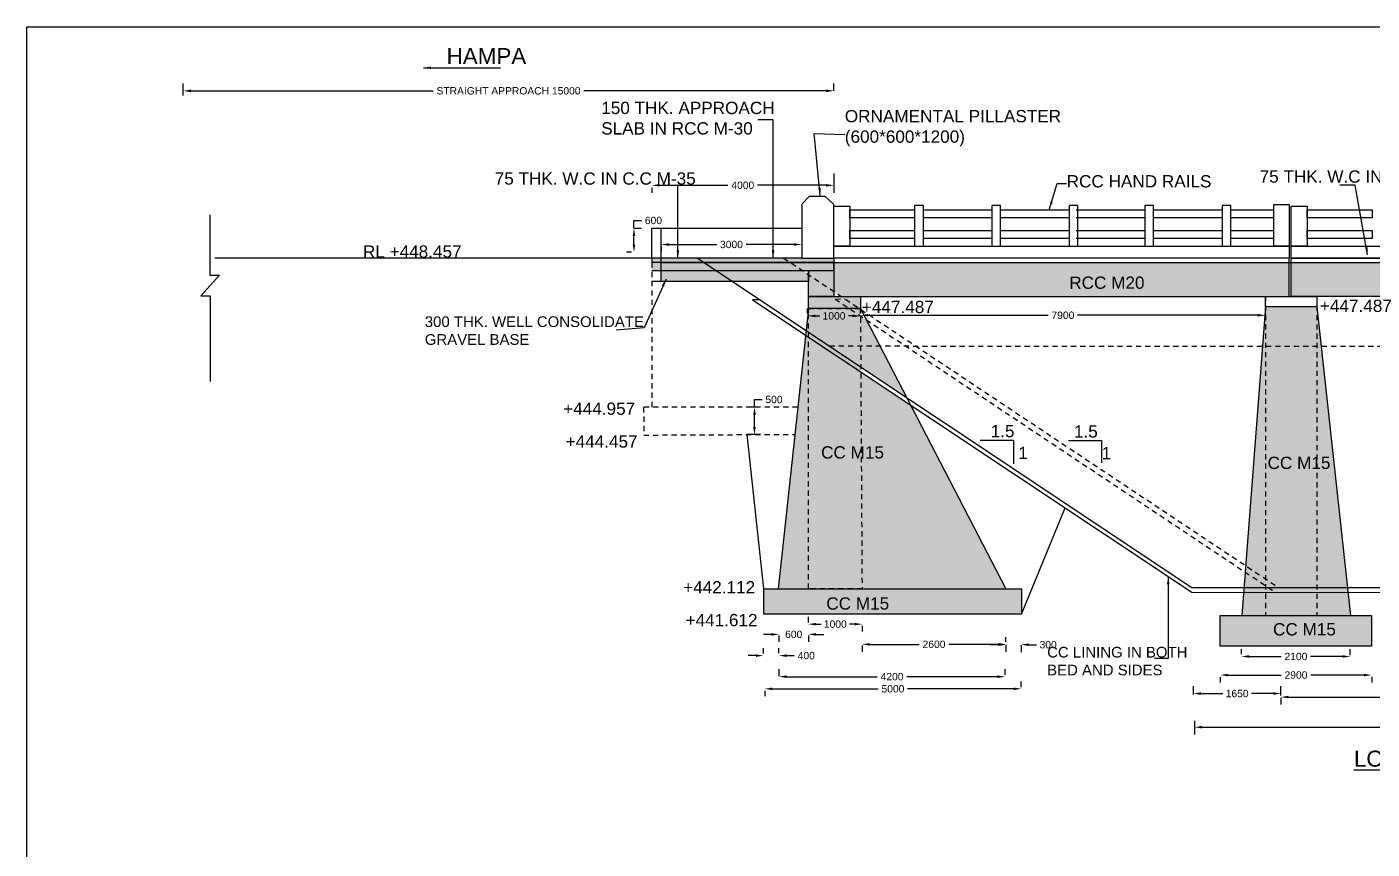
# Model space of a CAD drawing. Header units: inches. Extents: x 0 to 11487, y 0 to 10656.
# Drawn here: x 325.6 to 358.47, y 336.76 to 356.85 of the extents above; entities that cross this region are included whole.
import ezdxf

# ---------------------------------------------------------------- set-up
doc = ezdxf.new("R2010")
doc.units = ezdxf.units.IN
doc.header["$MEASUREMENT"] = 0
doc.linetypes.add('HIDDEN', pattern=[9.525, 6.35, -3.175])
for name, color, linetype in [('DIMENSION', 255, 'Continuous'), ('DRAWING', 7, 'Continuous'), ('HATCH', 7, 'Continuous'), ('TEXT', 255, 'Continuous')]:
    doc.layers.add(name, color=color, linetype=linetype)
doc.styles.get("Standard").update_dxf_attribs({"font": 'arial.ttf'})
doc.dimstyles.get("Standard").update_dxf_attribs({"dimtxt": 0.18, "dimasz": 0.1875, "dimexe": 0.18, "dimexo": 0.0625, "dimgap": 0.09, "dimtad": 0, "dimtih": 1, "dimtoh": 1, "dimdec": 4, "dimzin": 0, "dimdsep": 46, "dimtxsty": 'Standard', "dimcen": 0.09, "dimadec": 0, "dimazin": 0, "dimtfac": 1, "dimtdec": 4, "dimtofl": 0, "dimtmove": 0, "dimatfit": 3, "dimfxl": 1, "dimtolj": 1, "dimtzin": 0, "dimarcsym": 0})

# ---------------------------------------------------------------- blocks, each defined once
blk = doc.blocks.new('*D90')
at = {"layer": 'Defpoints', "color": 0, "ltscale": 0.02, "transparency": 16777216}
for p in [(329.417, 355.287), (329.417, 355.107), (345.314, 355.221)]:
    blk.add_point(p, dxfattribs=at)
at = {"layer": 'DIMENSION', "color": 0, "lineweight": -2, "ltscale": 0.02, "transparency": 16777216}
for p, q in [((329.417, 355.17), (329.417, 355.467)), ((345.314, 355.284), (345.314, 355.467)), ((329.605, 355.287), (335.526, 355.287)), ((345.126, 355.287), (339.204, 355.287))]:
    blk.add_line(p, q, dxfattribs=at)
at = {"layer": 'DIMENSION', "color": 0, "ltscale": 0.02, "transparency": 16777216}
for points in [[(329.605, 355.318), (329.605, 355.255), (329.417, 355.287)], [(345.126, 355.318), (345.126, 355.255), (345.314, 355.287)]]:
    blk.add_solid(points, dxfattribs=at)
at = {"layer": 'DIMENSION', "color": 0, "ltscale": 0.02, "transparency": 16777216, "insert": (337.365, 355.287), "char_height": 0.18, "attachment_point": 5}
blk.add_mtext('\\A1;STRAIGHT APPROACH 15000', dxfattribs=at)
blk = doc.blocks.new('*D92')
at = {"layer": 'Defpoints', "color": 0, "ltscale": 0.02, "transparency": 16777216}
for p in [(340.37, 351.931), (340.431, 351.931), (340.431, 351.344)]:
    blk.add_point(p, dxfattribs=at)
at = {"layer": 'DIMENSION', "color": 0, "lineweight": -2, "ltscale": 0.02, "transparency": 16777216}
for p, q in [((340.431, 351.931), (340.431, 352.119)), ((340.431, 352.119), (340.618, 352.119)), ((340.433, 351.931), (340.611, 351.931)), ((340.431, 351.531), (340.431, 351.744)), ((340.368, 351.344), (340.251, 351.344))]:
    blk.add_line(p, q, dxfattribs=at)
at = {"layer": 'DIMENSION', "color": 0, "ltscale": 0.02, "transparency": 16777216}
for points in [[(340.4, 351.744), (340.462, 351.744), (340.431, 351.931)], [(340.4, 351.531), (340.462, 351.531), (340.431, 351.344)]]:
    blk.add_solid(points, dxfattribs=at)
at = {"layer": 'DIMENSION', "color": 0, "ltscale": 0.02, "transparency": 16777216, "insert": (340.907, 352.119), "char_height": 0.18, "attachment_point": 5}
blk.add_mtext('\\A1;600', dxfattribs=at)
blk = doc.blocks.new('*D93')
at = {"layer": 'Defpoints', "color": 0, "ltscale": 0.02, "transparency": 16777216}
for p in [(344.673, 349.785), (345.966, 349.787), (345.966, 349.787)]:
    blk.add_point(p, dxfattribs=at)
at = {"layer": 'DIMENSION', "color": 0, "lineweight": -2, "ltscale": 0.02, "transparency": 16777216}
for p, q in [((344.673, 349.847), (344.673, 349.967)), ((344.861, 349.787), (344.97, 349.787)), ((345.778, 349.787), (345.67, 349.787)), ((345.966, 349.85), (345.966, 349.967))]:
    blk.add_line(p, q, dxfattribs=at)
at = {"layer": 'DIMENSION', "color": 0, "ltscale": 0.02, "transparency": 16777216}
for points in [[(344.861, 349.818), (344.861, 349.756), (344.673, 349.787)], [(345.778, 349.818), (345.778, 349.756), (345.966, 349.787)]]:
    blk.add_solid(points, dxfattribs=at)
at = {"layer": 'DIMENSION', "color": 0, "ltscale": 0.02, "transparency": 16777216, "insert": (345.32, 349.787), "char_height": 0.18, "attachment_point": 5}
blk.add_mtext('\\A1;1000', dxfattribs=at)
blk = doc.blocks.new('*D94')
at = {"layer": 'Defpoints', "color": 0, "ltscale": 0.02, "transparency": 16777216}
for p in [(345.966, 349.787), (355.863, 349.803), (355.863, 349.787)]:
    blk.add_point(p, dxfattribs=at)
at = {"layer": 'DIMENSION', "color": 0, "lineweight": -2, "ltscale": 0.02, "transparency": 16777216}
for p, q in [((345.966, 349.85), (345.966, 349.983)), ((346.153, 349.803), (350.557, 349.803)), ((355.675, 349.803), (351.272, 349.803)), ((355.863, 349.85), (355.863, 349.983))]:
    blk.add_line(p, q, dxfattribs=at)
at = {"layer": 'DIMENSION', "color": 0, "ltscale": 0.02, "transparency": 16777216}
for points in [[(346.153, 349.834), (346.153, 349.772), (345.966, 349.803)], [(355.675, 349.834), (355.675, 349.772), (355.863, 349.803)]]:
    blk.add_solid(points, dxfattribs=at)
at = {"layer": 'DIMENSION', "color": 0, "ltscale": 0.02, "transparency": 16777216, "insert": (350.914, 349.803), "char_height": 0.18, "attachment_point": 5}
blk.add_mtext('\\A1;7900', dxfattribs=at)
blk = doc.blocks.new('*D100')
at = {"layer": 'Defpoints', "color": 0, "ltscale": 0.02, "transparency": 16777216}
for p in [(343.377, 347.556), (343.587, 347.556), (343.588, 346.888)]:
    blk.add_point(p, dxfattribs=at)
at = {"layer": 'DIMENSION', "color": 0, "lineweight": -2, "ltscale": 0.02, "transparency": 16777216}
for p, q in [((343.525, 347.556), (343.197, 347.556)), ((343.377, 347.556), (343.377, 347.744)), ((343.377, 347.744), (343.564, 347.744)), ((343.377, 347.076), (343.377, 347.369)), ((343.526, 346.888), (343.197, 346.888))]:
    blk.add_line(p, q, dxfattribs=at)
at = {"layer": 'DIMENSION', "color": 0, "ltscale": 0.02, "transparency": 16777216}
for points in [[(343.345, 347.369), (343.408, 347.369), (343.377, 347.556)], [(343.345, 347.076), (343.408, 347.076), (343.377, 346.888)]]:
    blk.add_solid(points, dxfattribs=at)
at = {"layer": 'DIMENSION', "color": 0, "ltscale": 0.02, "transparency": 16777216, "insert": (343.853, 347.744), "char_height": 0.18, "attachment_point": 5}
blk.add_mtext('\\A1;500', dxfattribs=at)
blk = doc.blocks.new('*D101')
at = {"layer": 'Defpoints', "color": 0, "ltscale": 0.02, "transparency": 16777216}
for p in [(344.693, 342.23), (346.01, 342.277), (346.01, 342.254)]:
    blk.add_point(p, dxfattribs=at)
at = {"layer": 'DIMENSION', "color": 0, "lineweight": -2, "ltscale": 0.02, "transparency": 16777216}
for p, q in [((344.693, 342.293), (344.693, 342.434)), ((344.881, 342.254), (345.002, 342.254)), ((345.822, 342.254), (345.702, 342.254)), ((346.01, 342.214), (346.01, 342.074))]:
    blk.add_line(p, q, dxfattribs=at)
at = {"layer": 'DIMENSION', "color": 0, "ltscale": 0.02, "transparency": 16777216}
for points in [[(344.881, 342.285), (344.881, 342.222), (344.693, 342.254)], [(345.822, 342.285), (345.822, 342.222), (346.01, 342.254)]]:
    blk.add_solid(points, dxfattribs=at)
at = {"layer": 'DIMENSION', "color": 0, "ltscale": 0.02, "transparency": 16777216, "insert": (345.352, 342.254), "char_height": 0.18, "attachment_point": 5}
blk.add_mtext('\\A1;1000', dxfattribs=at)
blk = doc.blocks.new('*D102')
at = {"layer": 'Defpoints', "color": 0, "ltscale": 0.02, "transparency": 16777216}
for p in [(343.974, 342.035), (344.693, 342.043), (344.693, 342.004)]:
    blk.add_point(p, dxfattribs=at)
at = {"layer": 'DIMENSION', "color": 0, "lineweight": -2, "ltscale": 0.02, "transparency": 16777216}
for p, q in [((343.787, 342.004), (343.599, 342.004)), ((343.974, 341.973), (343.974, 341.824)), ((344.693, 341.98), (344.693, 341.824)), ((344.881, 342.004), (345.068, 342.004))]:
    blk.add_line(p, q, dxfattribs=at)
at = {"layer": 'DIMENSION', "color": 0, "ltscale": 0.02, "transparency": 16777216}
for points in [[(343.787, 342.035), (343.787, 341.973), (343.974, 342.004)], [(344.881, 342.035), (344.881, 341.973), (344.693, 342.004)]]:
    blk.add_solid(points, dxfattribs=at)
at = {"layer": 'DIMENSION', "color": 0, "ltscale": 0.02, "transparency": 16777216, "insert": (344.334, 342.004), "char_height": 0.18, "attachment_point": 5}
blk.add_mtext('\\A1;600', dxfattribs=at)
blk = doc.blocks.new('*D103')
at = {"layer": 'Defpoints', "color": 0, "ltscale": 0.02, "transparency": 16777216}
for p in [(346.006, 341.792), (349.522, 341.816), (349.522, 341.761)]:
    blk.add_point(p, dxfattribs=at)
at = {"layer": 'DIMENSION', "color": 0, "lineweight": -2, "ltscale": 0.02, "transparency": 16777216}
for p, q in [((346.006, 341.73), (346.006, 341.581)), ((346.194, 341.761), (347.404, 341.761)), ((349.334, 341.761), (348.124, 341.761)), ((349.522, 341.753), (349.522, 341.581))]:
    blk.add_line(p, q, dxfattribs=at)
at = {"layer": 'DIMENSION', "color": 0, "ltscale": 0.02, "transparency": 16777216}
for points in [[(346.194, 341.792), (346.194, 341.73), (346.006, 341.761)], [(349.334, 341.792), (349.334, 341.73), (349.522, 341.761)]]:
    blk.add_solid(points, dxfattribs=at)
at = {"layer": 'DIMENSION', "color": 0, "ltscale": 0.02, "transparency": 16777216, "insert": (347.764, 341.761), "char_height": 0.18, "attachment_point": 5}
blk.add_mtext('\\A1;2600', dxfattribs=at)
blk = doc.blocks.new('*D104')
at = {"layer": 'Defpoints', "color": 0, "ltscale": 0.02, "transparency": 16777216}
for p in [(349.522, 341.753), (349.89, 341.8), (349.89, 341.753)]:
    blk.add_point(p, dxfattribs=at)
at = {"layer": 'DIMENSION', "color": 0, "lineweight": -2, "ltscale": 0.02, "transparency": 16777216}
for p, q in [((349.522, 341.816), (349.522, 341.933)), ((349.334, 341.753), (349.147, 341.753)), ((349.89, 341.738), (349.89, 341.573)), ((350.077, 341.753), (350.265, 341.753))]:
    blk.add_line(p, q, dxfattribs=at)
at = {"layer": 'DIMENSION', "color": 0, "ltscale": 0.02, "transparency": 16777216}
for points in [[(349.334, 341.785), (349.334, 341.722), (349.522, 341.753)], [(350.077, 341.785), (350.077, 341.722), (349.89, 341.753)]]:
    blk.add_solid(points, dxfattribs=at)
at = {"layer": 'DIMENSION', "color": 0, "ltscale": 0.02, "transparency": 16777216, "insert": (350.553, 341.753), "char_height": 0.18, "attachment_point": 5}
blk.add_mtext('\\A1;300', dxfattribs=at)
blk = doc.blocks.new('*D105')
at = {"layer": 'Defpoints', "color": 0, "ltscale": 0.02, "transparency": 16777216}
for p in [(343.598, 341.478), (343.974, 341.485), (343.974, 341.485)]:
    blk.add_point(p, dxfattribs=at)
at = {"layer": 'DIMENSION', "color": 0, "lineweight": -2, "ltscale": 0.02, "transparency": 16777216}
for p, q in [((343.598, 341.541), (343.598, 341.665)), ((343.974, 341.547), (343.974, 341.665)), ((343.41, 341.485), (343.223, 341.485)), ((344.162, 341.485), (344.349, 341.485))]:
    blk.add_line(p, q, dxfattribs=at)
at = {"layer": 'DIMENSION', "color": 0, "ltscale": 0.02, "transparency": 16777216}
for points in [[(343.41, 341.516), (343.41, 341.453), (343.598, 341.485)], [(344.162, 341.516), (344.162, 341.453), (343.974, 341.485)]]:
    blk.add_solid(points, dxfattribs=at)
at = {"layer": 'DIMENSION', "color": 0, "ltscale": 0.02, "transparency": 16777216, "insert": (344.642, 341.485), "char_height": 0.18, "attachment_point": 5}
blk.add_mtext('\\A1;400', dxfattribs=at)
blk = doc.blocks.new('*D106')
at = {"layer": 'Defpoints', "color": 0, "ltscale": 0.02, "transparency": 16777216}
for p in [(343.977, 340.923), (349.502, 340.971), (349.502, 340.95)]:
    blk.add_point(p, dxfattribs=at)
at = {"layer": 'DIMENSION', "color": 0, "lineweight": -2, "ltscale": 0.02, "transparency": 16777216}
for p, q in [((343.977, 340.985), (343.977, 341.151)), ((344.164, 340.971), (346.377, 340.971)), ((349.314, 340.971), (347.101, 340.971)), ((349.502, 341.013), (349.502, 341.151))]:
    blk.add_line(p, q, dxfattribs=at)
at = {"layer": 'DIMENSION', "color": 0, "ltscale": 0.02, "transparency": 16777216}
for points in [[(344.164, 341.002), (344.164, 340.939), (343.977, 340.971)], [(349.314, 341.002), (349.314, 340.939), (349.502, 340.971)]]:
    blk.add_solid(points, dxfattribs=at)
at = {"layer": 'DIMENSION', "color": 0, "ltscale": 0.02, "transparency": 16777216, "insert": (346.739, 340.971), "char_height": 0.18, "attachment_point": 5}
blk.add_mtext('\\A1;4200', dxfattribs=at)
blk = doc.blocks.new('*D107')
at = {"layer": 'Defpoints', "color": 0, "ltscale": 0.02, "transparency": 16777216}
for p in [(343.626, 340.688), (349.894, 340.674), (349.894, 340.654)]:
    blk.add_point(p, dxfattribs=at)
at = {"layer": 'DIMENSION', "color": 0, "lineweight": -2, "ltscale": 0.02, "transparency": 16777216}
for p, q in [((343.626, 340.626), (343.626, 340.494)), ((343.814, 340.674), (346.402, 340.674)), ((349.707, 340.674), (347.119, 340.674)), ((349.894, 340.716), (349.894, 340.854))]:
    blk.add_line(p, q, dxfattribs=at)
at = {"layer": 'DIMENSION', "color": 0, "ltscale": 0.02, "transparency": 16777216}
for points in [[(343.814, 340.706), (343.814, 340.643), (343.626, 340.674)], [(349.707, 340.706), (349.707, 340.643), (349.894, 340.674)]]:
    blk.add_solid(points, dxfattribs=at)
at = {"layer": 'DIMENSION', "color": 0, "ltscale": 0.02, "transparency": 16777216, "insert": (346.76, 340.674), "char_height": 0.18, "attachment_point": 5}
blk.add_mtext('\\A1;5000', dxfattribs=at)
blk = doc.blocks.new('*D108')
at = {"layer": 'Defpoints', "color": 0, "ltscale": 0.02, "transparency": 16777216}
for p in [(355.279, 341.458), (357.936, 341.464), (357.936, 341.437)]:
    blk.add_point(p, dxfattribs=at)
at = {"layer": 'DIMENSION', "color": 0, "lineweight": -2, "ltscale": 0.02, "transparency": 16777216}
for p, q in [((355.279, 341.52), (355.279, 341.644)), ((357.936, 341.5), (357.936, 341.644)), ((355.467, 341.464), (356.248, 341.464)), ((357.748, 341.464), (356.968, 341.464))]:
    blk.add_line(p, q, dxfattribs=at)
at = {"layer": 'DIMENSION', "color": 0, "ltscale": 0.02, "transparency": 16777216}
for points in [[(355.467, 341.496), (355.467, 341.433), (355.279, 341.464)], [(357.748, 341.496), (357.748, 341.433), (357.936, 341.464)]]:
    blk.add_solid(points, dxfattribs=at)
at = {"layer": 'DIMENSION', "color": 0, "ltscale": 0.02, "transparency": 16777216, "insert": (356.608, 341.464), "char_height": 0.18, "attachment_point": 5}
blk.add_mtext('\\A1;2100', dxfattribs=at)
blk = doc.blocks.new('*D109')
at = {"layer": 'Defpoints', "color": 0, "ltscale": 0.02, "transparency": 16777216}
for p in [(354.759, 341.023), (358.459, 341.03), (358.459, 341.01)]:
    blk.add_point(p, dxfattribs=at)
at = {"layer": 'DIMENSION', "color": 0, "lineweight": -2, "ltscale": 0.02, "transparency": 16777216}
for p, q in [((354.759, 340.961), (354.759, 340.83)), ((354.947, 341.01), (356.249, 341.01)), ((358.271, 341.01), (356.969, 341.01)), ((358.459, 340.968), (358.459, 340.83))]:
    blk.add_line(p, q, dxfattribs=at)
at = {"layer": 'DIMENSION', "color": 0, "ltscale": 0.02, "transparency": 16777216}
for points in [[(354.947, 341.041), (354.947, 340.979), (354.759, 341.01)], [(358.271, 341.041), (358.271, 340.979), (358.459, 341.01)]]:
    blk.add_solid(points, dxfattribs=at)
at = {"layer": 'DIMENSION', "color": 0, "ltscale": 0.02, "transparency": 16777216, "insert": (356.609, 341.01), "char_height": 0.18, "attachment_point": 5}
blk.add_mtext('\\A1;2900', dxfattribs=at)
blk = doc.blocks.new('*D110')
at = {"layer": 'Defpoints', "color": 0, "ltscale": 0.02, "transparency": 16777216}
for p in [(354.101, 340.475), (356.241, 340.558), (356.241, 340.452)]:
    blk.add_point(p, dxfattribs=at)
at = {"layer": 'DIMENSION', "color": 0, "lineweight": -2, "ltscale": 0.02, "transparency": 16777216}
for p, q in [((354.101, 340.537), (354.101, 340.738)), ((356.241, 340.514), (356.241, 340.738)), ((354.288, 340.558), (354.821, 340.558)), ((356.053, 340.558), (355.521, 340.558))]:
    blk.add_line(p, q, dxfattribs=at)
at = {"layer": 'DIMENSION', "color": 0, "ltscale": 0.02, "transparency": 16777216}
for points in [[(354.288, 340.59), (354.288, 340.527), (354.101, 340.558)], [(356.053, 340.59), (356.053, 340.527), (356.241, 340.558)]]:
    blk.add_solid(points, dxfattribs=at)
at = {"layer": 'DIMENSION', "color": 0, "ltscale": 0.02, "transparency": 16777216, "insert": (355.171, 340.558), "char_height": 0.18, "attachment_point": 5}
blk.add_mtext('\\A1;1650', dxfattribs=at)
blk = doc.blocks.new('*D117')
at = {"layer": 'Defpoints', "color": 0, "ltscale": 0.02, "transparency": 16777216}
for p in [(356.241, 340.514), (368.281, 340.472), (368.281, 340.459)]:
    blk.add_point(p, dxfattribs=at)
at = {"layer": 'DIMENSION', "color": 0, "lineweight": -2, "ltscale": 0.02, "transparency": 16777216}
for p, q in [((368.281, 340.521), (368.281, 340.652)), ((356.241, 340.452), (356.241, 340.292)), ((356.428, 340.472), (361.166, 340.472)), ((368.093, 340.472), (363.356, 340.472))]:
    blk.add_line(p, q, dxfattribs=at)
at = {"layer": 'DIMENSION', "color": 0, "ltscale": 0.02, "transparency": 16777216}
for points in [[(356.428, 340.504), (356.428, 340.441), (356.241, 340.472)], [(368.093, 340.504), (368.093, 340.441), (368.281, 340.472)]]:
    blk.add_solid(points, dxfattribs=at)
at = {"layer": 'DIMENSION', "color": 0, "ltscale": 0.02, "transparency": 16777216, "insert": (362.261, 340.472), "char_height": 0.18, "attachment_point": 5}
blk.add_mtext('\\A1;BED WIDTH 9500', dxfattribs=at)
blk = doc.blocks.new('*D118')
at = {"layer": 'Defpoints', "color": 0, "ltscale": 0.02, "transparency": 16777216}
for p in [(354.128, 339.954), (370.38, 339.974), (370.38, 339.736)]:
    blk.add_point(p, dxfattribs=at)
at = {"layer": 'DIMENSION', "color": 0, "lineweight": -2, "ltscale": 0.02, "transparency": 16777216}
for p, q in [((354.128, 339.891), (354.128, 339.556)), ((354.315, 339.736), (360.37, 339.736)), ((370.193, 339.736), (364.137, 339.736)), ((370.38, 339.911), (370.38, 339.556))]:
    blk.add_line(p, q, dxfattribs=at)
at = {"layer": 'DIMENSION', "color": 0, "ltscale": 0.02, "transparency": 16777216}
for points in [[(354.315, 339.767), (354.315, 339.705), (354.128, 339.736)], [(370.193, 339.767), (370.193, 339.705), (370.38, 339.736)]]:
    blk.add_solid(points, dxfattribs=at)
at = {"layer": 'DIMENSION', "color": 0, "ltscale": 0.02, "transparency": 16777216, "insert": (362.254, 339.736), "char_height": 0.18, "attachment_point": 5}
blk.add_mtext('\\A1;EXTENDED BED WIDTH 12800', dxfattribs=at)
blk = doc.blocks.new('*D125')
at = {"layer": 'Defpoints', "color": 0, "ltscale": 0.02, "transparency": 16777216}
for p in [(345.314, 353.328), (340.868, 352.984), (345.314, 352.979)]:
    blk.add_point(p, dxfattribs=at)
at = {"layer": 'DIMENSION', "color": 0, "lineweight": -2, "ltscale": 0.02, "transparency": 16777216}
for p, q in [((345.314, 353.265), (345.314, 352.799)), ((340.868, 352.921), (340.868, 352.799)), ((341.055, 352.979), (342.729, 352.979)), ((345.126, 352.979), (343.453, 352.979))]:
    blk.add_line(p, q, dxfattribs=at)
at = {"layer": 'DIMENSION', "color": 0, "ltscale": 0.02, "transparency": 16777216}
for points in [[(341.055, 353.01), (341.055, 352.947), (340.868, 352.979)], [(345.126, 353.01), (345.126, 352.947), (345.314, 352.979)]]:
    blk.add_solid(points, dxfattribs=at)
at = {"layer": 'DIMENSION', "color": 0, "ltscale": 0.02, "transparency": 16777216, "insert": (343.091, 352.979), "char_height": 0.18, "attachment_point": 5}
blk.add_mtext('\\A1;4000', dxfattribs=at)
blk = doc.blocks.new('*D127')
at = {"layer": 'Defpoints', "color": 0, "ltscale": 0.02, "transparency": 16777216}
for p in [(341.097, 351.541), (344.532, 351.541), (344.532, 351.532)]:
    blk.add_point(p, dxfattribs=at)
at = {"layer": 'DIMENSION', "color": 0, "lineweight": -2, "ltscale": 0.02, "transparency": 16777216}
for p, q in [((341.097, 351.478), (341.097, 351.352)), ((341.284, 351.532), (342.456, 351.532)), ((344.344, 351.532), (343.173, 351.532)), ((344.532, 351.478), (344.532, 351.352))]:
    blk.add_line(p, q, dxfattribs=at)
at = {"layer": 'DIMENSION', "color": 0, "ltscale": 0.02, "transparency": 16777216}
for points in [[(341.284, 351.563), (341.284, 351.501), (341.097, 351.532)], [(344.344, 351.563), (344.344, 351.501), (344.532, 351.532)]]:
    blk.add_solid(points, dxfattribs=at)
at = {"layer": 'DIMENSION', "color": 0, "ltscale": 0.02, "transparency": 16777216, "insert": (342.814, 351.532), "char_height": 0.18, "attachment_point": 5}
blk.add_mtext('\\A1;3000', dxfattribs=at)

msp = doc.modelspace()

# ---------------------------------------------------------------- hatches: boundary and pattern name
at = {"layer": 'HATCH', "ltscale": 0.02}
h = msp.add_hatch(dxfattribs=at)
h.set_pattern_fill('AR-CONC', color=256, scale=0.05, style=0)
h.set_pattern_definition([(50, (0, 0), (0.35863009, -0.03137607), [0.0375, -0.4125]), (355, (0, 0), (-0.06937567, 0.37609607), [0.03, -0.33]), (100.4514, (0.0299, -0.0026), (0.2892547, 0.34471977), [0.0318701, -0.35057106]), (46.1842, (0, 0.1), (0.53362052, -0.0827595), [0.05625, -0.61875]), (96.6356, (0.04447, 0.0931), (0.46733135, 0.48705894), [0.04780514, -0.5258565]), (351.1842, (0, 0.1), (0.467331, 0.4870593), [0.045, -0.495]), (21, (0.05, 0.075), (0.29845353, -0.20130945), [0.0375, -0.4125]), (326, (0.05, 0.075), (0.12165767, 0.36257502), [0.03, -0.33]), (71.4514, (0.07487, 0.05822), (0.42011131, 0.16126525), [0.0318701, -0.35057106]), (37.5, (0, 0), (0.006079928, 0.166446927), [0, -0.326, 0, -0.335, 0, -0.33125]), (7.5, (0, 0), (0.13153477, 0.197205856), [0, -0.191, 0, -0.3185, 0, -0.12625]), (327.5, (-0.1115, 0), (0.266911218, -0.011277436), [0, -0.125, 0, -0.39, 0, -0.5175]), (317.5, (-0.1615, 0), (0.29159308, 0.05005249), [0, -0.1625, 0, -0.259, 0, -0.3675])])
h.paths.add_polyline_path([(344.25411, 351.09187), (342.1471, 351.09187), (342.44554, 350.89308), (344.55266, 350.89308)])
h.paths.add_polyline_path([(344.08897, 351.20183), (341.98202, 351.20183), (342.1471, 351.09187), (344.25411, 351.09187)])
h.paths.add_polyline_path([(345.31379, 351.20183), (344.53193, 351.20183), (344.08897, 351.20183), (344.25411, 351.09187), (345.31379, 351.09187)])
h.paths.add_polyline_path([(345.31379, 351.09187), (344.25411, 351.09187), (344.55266, 350.89308), (344.69342, 350.89308), (345.31379, 350.89308)])
h.paths.add_polyline_path([(342.1471, 351.09187), (340.86861, 351.09187), (340.86861, 350.89308), (342.44554, 350.89308)])
h.paths.add_polyline_path([(341.98202, 351.20183), (340.86788, 351.20183), (340.86788, 351.09187), (342.1471, 351.09187)])
h.paths.add_polyline_path([(344.69342, 350.79935), (344.69342, 350.26502), (345.31501, 350.26502), (345.31501, 350.38546)])
h.paths.add_polyline_path([(345.31501, 350.89308), (344.69342, 350.89308), (344.69342, 350.79935), (345.31501, 350.38546)])
h.paths.add_polyline_path([(345.34896, 350.19799), (345.58702, 350.20433), (345.49994, 350.26232), (344.69342, 350.26232), (344.69342, 349.97218), (345.68809, 349.97218)])
h.paths.add_polyline_path([(345.58702, 350.20433), (345.34896, 350.19799), (345.68809, 349.97218), (345.93568, 349.97218)])
h.paths.add_polyline_path([(345.96476, 350.26232), (345.49994, 350.26232), (345.93568, 349.97218), (345.96476, 349.97218)])
h.paths.add_polyline_path([(356.44678, 351.09187), (345.31501, 351.09187), (345.31501, 350.38546), (345.49588, 350.26502), (356.44678, 350.26502)])
h.paths.add_polyline_path([(362.18821, 351.09187), (356.49013, 351.09187), (356.49013, 350.26502), (357.11912, 350.26502), (357.11912, 350.26232), (362.18809, 350.26232)])
h.paths.add_polyline_path([(357.11912, 350.00923), (355.86281, 350.00923), (355.86281, 343.36206), (356.17639, 343.15326), (357.11912, 343.15312)])
h.paths.add_polyline_path([(355.86281, 350.00923), (355.38072, 343.68307), (355.86281, 343.36206)])
h.paths.add_polyline_path([(357.11912, 350.00923), (357.11912, 343.15312), (357.86471, 343.15301)])
h.paths.add_polyline_path([(355.36876, 343.52617), (355.34035, 343.15339), (355.86281, 343.15331), (355.86281, 343.1972)])
h.paths.add_polyline_path([(355.38072, 343.68307), (355.36876, 343.52617), (355.86281, 343.1972), (355.86281, 343.36206)])
h.paths.add_polyline_path([(355.86281, 343.36206), (355.86281, 343.1972), (355.92874, 343.1533), (356.17639, 343.15326)], flags=17)
h.paths.add_polyline_path([(355.86281, 343.15331), (355.34035, 343.15339), (355.33114, 343.03247), (355.86281, 343.03239)])
h.paths.add_polyline_path([(355.92874, 343.1533), (355.86281, 343.15331), (355.86281, 343.03239), (356.11038, 343.03235)])
h.paths.add_polyline_path([(357.11912, 343.15312), (355.92874, 343.1533), (356.11038, 343.03235), (357.11912, 343.0322)])
h.paths.add_polyline_path([(357.86471, 343.15301), (357.11912, 343.15312), (357.11912, 343.0322), (357.87786, 343.03209)])
h.paths.add_polyline_path([(355.86281, 343.03239), (355.33114, 343.03247), (355.28807, 342.46736), (355.86281, 342.46736)])
h.paths.add_polyline_path([(357.11912, 343.0322), (355.86281, 343.03239), (355.86281, 342.46736), (357.11912, 342.46736)])
h.paths.add_polyline_path([(357.87786, 343.03209), (357.11912, 343.0322), (357.11912, 342.46736), (357.93927, 342.46736)])
h.paths.add_polyline_path([(349.90511, 343.12157), (343.60127, 343.12157), (343.60127, 342.50111), (349.90511, 342.50111)])
h.paths.add_polyline_path([(358.45852, 342.46736), (354.75941, 342.46736), (354.75941, 341.72033), (358.45852, 341.72033)])
h.paths.add_polyline_path([(344.69342, 349.27483), (344.62355, 349.32137), (343.95795, 343.12157), (344.69342, 343.12157)])
h.paths.add_polyline_path([(347.18847, 347.61287), (345.97383, 348.42195), (346.00483, 343.12157), (349.518, 343.12157)])
h.paths.add_polyline_path([(345.97383, 348.42195), (344.69342, 349.27483), (344.69342, 343.12157), (346.00483, 343.12157)])
h.paths.add_polyline_path([(344.69342, 349.39576), (344.69342, 349.27483), (345.97383, 348.42195), (345.97312, 348.54335)])
h.paths.add_polyline_path([(346.11073, 349.69075), (345.96584, 349.78723), (345.97312, 348.54335), (347.09264, 347.79764)])
h.paths.add_polyline_path([(345.96584, 349.78723), (345.68809, 349.97218), (344.69342, 349.97218), (344.69342, 349.39576), (345.97312, 348.54335)])
h.paths.add_polyline_path([(344.69342, 349.97218), (344.63567, 349.43423), (344.69342, 349.39576)])
h.paths.add_polyline_path([(345.96488, 349.95274), (345.93568, 349.97218), (345.68809, 349.97218), (345.96584, 349.78723)], flags=17)
h.paths.add_polyline_path([(355.83943, 346.42037), (357.48881, 346.42172), (357.48919, 345.96128), (355.83981, 345.95993)], flags=9)
h.paths.add_polyline_path([(345.0568, 342.98416), (346.70618, 342.98551), (346.70656, 342.52507), (345.05718, 342.52372)], flags=24)
h.paths.add_polyline_path([(355.97248, 342.353), (357.62187, 342.35435), (357.62225, 341.89391), (355.97286, 341.89256)], flags=24)
h.paths.add_polyline_path([(344.92842, 346.67644), (346.5778, 346.67779), (346.57818, 346.21735), (344.9288, 346.216)], flags=9)
h = msp.add_hatch(dxfattribs=at)
h.set_pattern_fill('AR-SAND', color=256, scale=0.02, style=0)
h.set_pattern_definition([(37.5, (0, 0), (-0.0012598672, 0.0385364754), [0, -0.0304, 0, -0.034, 0, -0.0325]), (7.5, (0, 0), (0.035395534, 0.0564429213), [0, -0.0164, 0, -0.0274, 0, -0.0105]), (327.5, (-0.0246, 0), (0.0622828372, 0.000113181), [0, -0.01, 0, -0.036, 0, -0.047]), (317.5, (-0.0246, 0), (0.060122532, 0.0175535113), [0, -0.005, 0, -0.0236, 0, -0.027])])
h.paths.add_polyline_path([(342.44554, 350.89308), (341.09691, 350.89308), (341.09691, 350.63078), (342.83933, 350.63078)])
h.paths.add_polyline_path([(344.69342, 350.79935), (344.55266, 350.89308), (342.44554, 350.89308), (342.83933, 350.63078), (344.69342, 350.63078)])

# ---------------------------------------------------------------- linework, layer by layer
at = {"layer": 'DRAWING', "ltscale": 0.02}
for p, q in [((347.50316, 352.38219), (349.17923, 352.38219)), ((349.17923, 352.18254), (347.50316, 352.18254)), ((349.17923, 352.38219), (349.17923, 352.18254)), ((349.39169, 352.38219), (351.06776, 352.38219)), ((351.06776, 352.18254), (349.39169, 352.18254)), ((351.06776, 352.38219), (351.06776, 352.18254)), ((351.24055, 352.38219), (352.91662, 352.38219)), ((352.91662, 352.18254), (351.24055, 352.18254)), ((352.91662, 352.38219), (352.91662, 352.18254)), ((353.12597, 352.38219), (354.80204, 352.38219)), ((354.80204, 352.18254), (353.12597, 352.18254)), ((354.80204, 352.38219), (354.80204, 352.18254)), ((355.01451, 352.38219), (356.07166, 352.38219)), ((356.07166, 352.18254), (355.01451, 352.18254)), ((347.50316, 351.87742), (349.17923, 351.87742)), ((349.17923, 351.87742), (349.17923, 351.67777)), ((349.39169, 351.87742), (351.06776, 351.87742)), ((351.06776, 351.87742), (351.06776, 351.67777)), ((351.24055, 351.87742), (352.91662, 351.87742)), ((352.91662, 351.87742), (352.91662, 351.67777)), ((353.12597, 351.87742), (354.80204, 351.87742)), ((354.80204, 351.87742), (354.80204, 351.67777)), ((355.01451, 351.87742), (356.07166, 351.87742)), ((349.17923, 351.67777), (347.50316, 351.67777)), ((351.06776, 351.67777), (349.39169, 351.67777)), ((352.91662, 351.67777), (351.24055, 351.67777)), ((354.80204, 351.67777), (353.12597, 351.67777)), ((356.07166, 351.67777), (355.01451, 351.67777)), ((356.49013, 351.20183), (362.18809, 351.20183)), ((356.49013, 350.26232), (356.49013, 351.20183)), ((362.18809, 350.26232), (356.49013, 350.26232))]:
    msp.add_line(p, q, dxfattribs=at)
for points in [[(344.71245, 352.70556), (344.53193, 352.51759)], [(344.53193, 352.51759), (344.53193, 351.20183), (345.31379, 351.20183), (345.31379, 352.51015)], [(345.10633, 352.70556), (344.71245, 352.70556)], [(345.10633, 352.70556), (345.31379, 352.51015)], [(330.06695, 352.2536), (330.06695, 350.77913), (330.30618, 350.77913), (329.85003, 350.27489), (330.07774, 350.27489), (330.07774, 348.18555)], [(341.09691, 350.63078), (341.09691, 351.93129)], [(340.86788, 351.20183), (330.19179, 351.20183)], [(340.86788, 351.20183), (340.86788, 351.09187)], [(341.09691, 350.89308), (345.31379, 350.89308), (345.31379, 351.09187), (340.86788, 351.09187)], [(341.09691, 351.09187), (383.15531, 351.09187)], [(341.98202, 351.20183), (354.06465, 343.15358), (362.18703, 343.15237)], [(345.31379, 351.20183), (345.31379, 351.09187)], [(340.86792, 350.89308), (344.69342, 350.89308), (344.69342, 350.63078), (340.86798, 350.63078)], [(343.32972, 350.1832), (354.06463, 343.03266), (362.18702, 343.03145)], [(343.51127, 350.1832), (343.32972, 350.1832)], [(344.69342, 349.97218), (343.95795, 343.12157)], [(345.96476, 349.97218), (349.518, 343.12157)], [(355.86281, 350.00923), (355.28807, 342.46736)], [(357.11912, 350.00923), (357.93927, 342.46736)], [(343.60127, 343.12157), (343.19656, 346.88814)], [(348.89147, 346.74935), (349.70978, 346.74935), (349.70978, 346.17105)], [(351.05046, 346.74236), (351.85508, 346.74236), (351.85508, 346.19372)], [(349.90511, 342.50111), (350.96584, 345.09676)]]:
    msp.add_lwpolyline(points, dxfattribs=at)
for points in [[(345.70745, 351.49097), (345.31379, 351.49097), (345.31379, 352.47269), (345.70745, 352.47269)], [(347.29069, 351.49097), (347.50316, 351.49097), (347.50316, 352.48488), (347.29069, 352.48488)], [(349.17923, 351.49097), (349.39169, 351.49097), (349.39169, 352.48488), (349.17923, 352.48488)], [(351.06776, 351.49097), (351.28023, 351.49097), (351.28023, 352.48488), (351.06776, 352.48488)], [(352.91662, 351.49097), (353.12909, 351.49097), (353.12909, 352.48488), (352.91662, 352.48488)], [(354.80204, 351.49097), (355.01451, 351.49097), (355.01451, 352.48488), (354.80204, 352.48488)], [(356.07166, 352.51343), (356.44678, 352.51343), (356.44678, 351.49097), (356.07166, 351.49097)], [(356.88379, 351.49097), (356.49013, 351.49097), (356.49013, 352.47269), (356.88379, 352.47269)], [(345.70745, 352.38219), (347.29069, 352.38219), (347.29069, 352.18254), (345.70745, 352.18254)], [(356.88379, 352.38219), (358.46704, 352.38219), (358.46704, 352.18254), (356.88379, 352.18254)], [(344.53193, 351.20183), (340.86788, 351.20183), (340.86788, 351.93129), (344.53193, 351.93129)], [(345.70745, 351.87742), (347.29069, 351.87742), (347.29069, 351.67777), (345.70745, 351.67777)], [(356.88379, 351.87742), (358.46704, 351.87742), (358.46704, 351.67777), (356.88379, 351.67777)], [(345.31379, 351.49097), (356.44678, 351.49097), (356.44678, 351.20183), (345.31379, 351.20183)], [(356.49013, 351.49097), (367.87321, 351.49097), (367.87321, 351.20183), (356.49013, 351.20183)], [(345.31501, 350.26502), (356.44678, 350.26502), (356.44678, 351.20183), (345.31501, 351.20183)], [(344.69342, 350.89308), (345.31501, 350.89308), (345.31501, 350.26502), (344.69342, 350.26502)], [(344.69342, 350.26232), (345.96476, 350.26232), (345.96476, 349.97218), (344.69342, 349.97218)], [(355.86281, 350.26502), (357.11912, 350.26502), (357.11912, 350.00923), (355.86281, 350.00923)], [(343.60127, 343.12157), (349.90511, 343.12157), (349.90511, 342.50111), (343.60127, 342.50111)], [(354.75941, 342.46736), (358.45852, 342.46736), (358.45852, 341.72033), (354.75941, 341.72033)]]:
    msp.add_lwpolyline(points, close=True, dxfattribs=at)
at = {"layer": 'DRAWING', "linetype": 'HIDDEN', "ltscale": 0.02}
for points in [[(340.86788, 351.09187), (340.86861, 347.55407)], [(344.08897, 351.20183), (356.17639, 343.15326)], [(345.34896, 350.19799), (345.58702, 350.20433)], [(345.34896, 350.19799), (356.1165, 343.02827)], [(355.86281, 350.26502), (355.86281, 342.46736)], [(357.11912, 350.26232), (357.11912, 342.46736)], [(345.20908, 349.05228), (379.15467, 349.04543)], [(344.43413, 347.55699), (340.66708, 347.55391), (340.67045, 346.8753), (344.36269, 346.89154)]]:
    msp.add_lwpolyline(points, dxfattribs=at)
msp.add_lwpolyline([(344.69342, 349.97218), (345.96476, 349.97218), (346.00483, 343.12157), (344.69342, 343.12157)], close=True, dxfattribs=at)
at = {"layer": 'TEXT', "ltscale": 0.02}
msp.add_lwpolyline([(325.59584, 356.84996), (431.69822, 356.84996), (431.69822, 282.48208), (325.59584, 282.48208)], close=True, dxfattribs=at)

# ---------------------------------------------------------------- texts
at = {"layer": 'TEXT'}
for s, height, p in [('+444.957', 0.3, (338.70142, 347.37056)), ('+444.457', 0.3, (338.76072, 346.56902)), ('1.5', 0.3, (349.14919, 346.82161)), ('1.5', 0.3, (351.18348, 346.81462)), ('1', 0.3, (349.82319, 346.28851)), ('1', 0.3, (351.85749, 346.28152)), ('+442.112', 0.3, (341.63259, 343.00548)), ('+441.612', 0.3, (341.69189, 342.20394)), ('%%ULONGITUDINAL SECTION AT "A-A"', 0.3919674, (358.0251, 338.77194))]:
    msp.add_text(s, height=height, dxfattribs=at).set_placement(p)
at = {"layer": 'TEXT', "attachment_point": 1}
for s, insert, char_height, width in [('HAMPA', (335.85231, 356.33256), 0.391967, 6.220623), ('150 THK. APPROACH SLAB IN RCC M-30', (339.63093, 355.02001), 0.3, 5.0288973), ('ORNAMENTAL PILLASTER\\P(600*600*1200)', (345.58372, 354.81921), 0.3, 6.220623), ('75 THK. W.C IN C.C M-35', (337.02789, 353.29427), 0.3, 5.0288973), ('RCC HAND RAILS ', (351.00482, 353.22722), 0.3, 6.220623), ('75 THK. W.C IN C.C M-30', (355.72073, 353.34321), 0.3, 6.220623), ('300 THK. WELL CONSOLIDATE GRAVEL BASE', (335.31967, 349.77716), 0.2613116, 5.4843989), ('CC LINING IN BOTH BED AND SIDES', (350.52848, 341.69997), 0.2613116, 3.4274111)]:
    msp.add_mtext(s, dxfattribs=dict(at, insert=insert, char_height=char_height, width=width))
at = {"layer": 'TEXT', "char_height": 0.3, "attachment_point": 1, "rotation": 0.04695}
for s, insert, width in [(' RL +448.457', (333.69096, 351.50818), 3.6049918), (' RCC M20', (350.9515, 350.74856), 3.271128), (' +447.487', (345.88368, 350.15493), 3.6049918), (' +447.487', (357.07669, 350.18301), 3.6049918), ('CC M15', (345.00348, 346.6015), 1.5232592), ('CC M15', (355.91449, 346.34543), 1.5232592), ('CC M15', (345.13186, 342.90922), 1.5232592), ('CC M15', (356.04755, 342.27806), 1.5232592)]:
    msp.add_mtext(s, dxfattribs=dict(at, insert=insert, width=width))

# ---------------------------------------------------------------- dimensions: what is measured, and where the dimension line sits
at = {"layer": 'DIMENSION', "ltscale": 0.02}
for base, p1, p2, text, picture, middle in [((329.41708, 355.28669), (345.31379, 355.22127), (329.41708, 355.10727), 'STRAIGHT APPROACH 15000', '*D90', (337.36544, 355.28669)), ((345.31379, 352.9786), (340.86788, 352.98383), (345.31379, 353.32779), '4000', '*D125', (343.09084, 352.9786)), ((344.53193, 351.53176), (341.09691, 351.541), (344.53193, 351.541), '3000', '*D127', (342.81442, 351.53176)), ((345.96584, 349.78723), (344.67332, 349.78491), (345.96584, 349.78723), '1000', '*D93', (345.31958, 349.78723)), ((355.86281, 349.80279), (345.96584, 349.78723), (355.86281, 349.78723), '7900', '*D94', (350.91433, 349.80279)), ((346.00977, 342.25363), (344.69342, 342.23023), (346.00977, 342.27698), '1000', '*D101', (345.3516, 342.25363)), ((344.69342, 342.00393), (343.97442, 342.03514), (344.69342, 342.04295), '600', '*D102', (344.33392, 342.00393)), ((349.8898, 341.75334), (349.52166, 341.75327), (349.8898, 341.80016), '300', '*D104', (350.55328, 341.75334)), ((343.97442, 341.48455), (343.59774, 341.47842), (343.97442, 341.48455), '400', '*D105', (344.64158, 341.48455)), ((349.52166, 341.76114), (346.00619, 341.79236), (349.52166, 341.81577), '2600', '*D103', (347.76393, 341.76114)), ((357.93578, 341.46449), (355.27947, 341.4577), (357.93578, 341.43735), '2100', '*D108', (356.60763, 341.46449)), ((349.50159, 340.97068), (343.97668, 340.92258), (349.50159, 340.95007), '4200', '*D106', (346.73913, 340.97068)), ((358.45852, 341.00984), (354.75941, 341.02341), (358.45852, 341.03019), '2900', '*D109', (356.60897, 341.00984)), ((349.89416, 340.67436), (343.62617, 340.68811), (349.89416, 340.65374), '5000', '*D107', (346.76016, 340.67436)), ((356.24099, 340.55835), (354.10076, 340.47467), (356.24099, 340.45184), '1650', '*D110', (355.17088, 340.55835)), ((368.28055, 340.47226), (356.24099, 340.51434), (368.28055, 340.45879), 'BED WIDTH 9500', '*D117', (362.26077, 340.47226)), ((370.38013, 339.73598), (354.12751, 339.95377), (370.38013, 339.97356), 'EXTENDED BED WIDTH 12800', '*D118', (362.25382, 339.73598))]:
    dim = msp.add_linear_dim(base=base, p1=p1, p2=p2, text=text, dimstyle='Standard', dxfattribs=at)
    dim.commit()
    dim.dimension.update_dxf_attribs({"geometry": picture, "text_midpoint": middle})
for base, p1, p2, text, picture, middle in [((340.43091, 351.93129), (340.43091, 351.3439), (340.37039, 351.93129), '600', '*D92', (340.90744, 352.11879)), ((343.37656, 347.55629), (343.58804, 346.88814), (343.58749, 347.55629), '500', '*D100', (343.8526, 347.74379))]:
    dim = msp.add_linear_dim(base=base, p1=p1, p2=p2, angle=90, text=text, dimstyle='Standard', dxfattribs=at)
    dim.commit()
    dim.dimension.update_dxf_attribs({"geometry": picture, "text_midpoint": middle})

# ---------------------------------------------------------------- leaders
for points in [[(335.28399, 355.85136), (337.16607, 355.85136)], [(344.98505, 352.72587), (344.83245, 354.24345), (345.58372, 354.22012)], [(350.58373, 352.40121), (350.77724, 353.02026), (351.00482, 353.02026)], [(358.35991, 351.2774), (358.0562, 352.98062), (357.68061, 352.98062)], [(341.21661, 350.68829), (340.67658, 349.49561), (339.99702, 349.43615)]]:
    msp.add_leader(points, dimstyle='Standard', override={"dimgap": 0.09, "dimtad": 0}, dxfattribs=at)
at = {"layer": 'TEXT', "ltscale": 0.02}
for points in [[(343.83001, 351.20183), (343.83001, 354.57542), (343.45614, 354.57542)], [(341.50469, 351.20183), (341.50469, 353.00256)], [(353.48672, 343.41761), (353.48672, 341.41198), (353.15425, 341.41198)]]:
    msp.add_leader(points, dimstyle='Standard', override={"dimgap": 0.09, "dimtad": 0}, dxfattribs=at)

doc.saveas('drawing.dxf')
